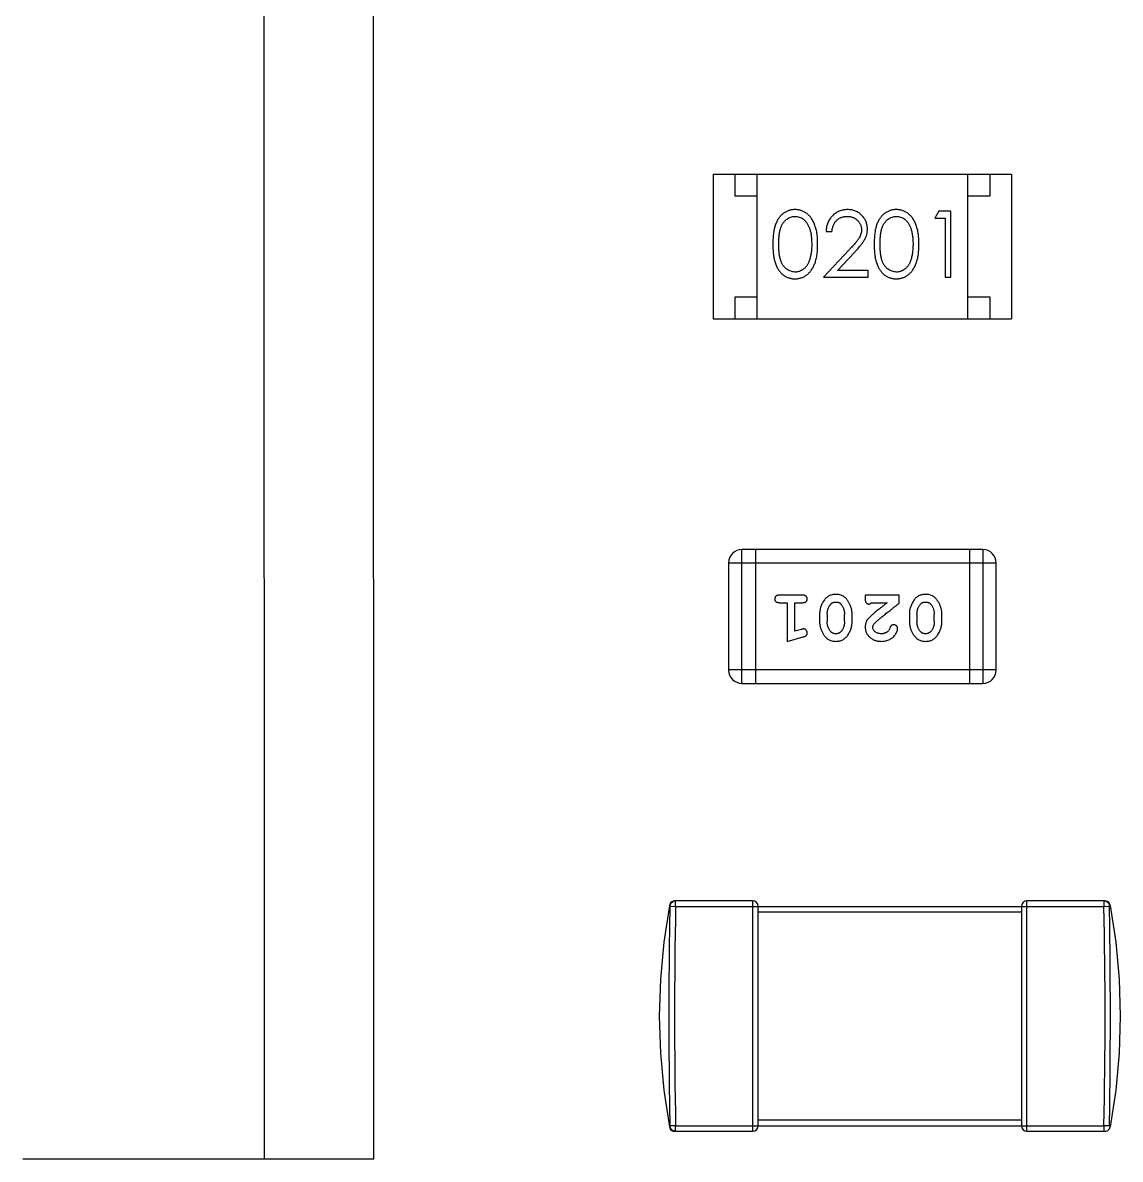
# Model space of a CAD drawing. Header units: millimetres. Extents: x 563 to 681, y 173 to 284.
# Drawn here: x 625.202 to 627.702, y 180.308 to 182.898 of the extents above; entities that cross this region are included whole.
import ezdxf

# ---------------------------------------------------------------- set-up
doc = ezdxf.new("R2010")
doc.units = ezdxf.units.MM
doc.header["$LTSCALE"] = 30.734
doc.layers.get('0').update_dxf_attribs({"linetype": 'CONTINUOUS'})

msp = doc.modelspace()

# ---------------------------------------------------------------- linework, layer by layer
at = {"linetype": 'Continuous'}
for p, q in [((625.7501, 187.508), (625.7522, 180.308)), ((626.0022, 180.3081), (626.0001, 187.5081)), ((626.7749, 182.5527), (626.7749, 182.2227)), ((626.7749, 182.5527), (627.4549, 182.5527)), ((626.8249, 182.5027), (626.8249, 182.5527)), ((626.8749, 182.2227), (626.8749, 182.5527)), ((627.3549, 182.2227), (627.3549, 182.5527)), ((627.4049, 182.5527), (627.4049, 182.5027)), ((627.4549, 182.5527), (627.4549, 182.2227)), ((626.8749, 182.5027), (626.8249, 182.5027)), ((627.4049, 182.5027), (627.3549, 182.5027)), ((627.289, 182.468), (627.2802, 182.4526)), ((627.3167, 182.468), (627.289, 182.468)), ((627.3167, 182.318), (627.3167, 182.468)), ((627.2802, 182.4526), (627.3033, 182.4526)), ((627.3033, 182.4526), (627.3033, 182.318)), ((627.0321, 182.4218), (627.0456, 182.4218)), ((627.0845, 182.3801), (627.0263, 182.318)), ((627.0585, 182.3334), (627.096, 182.3734)), ((627.0263, 182.318), (627.1283, 182.318)), ((627.1283, 182.3334), (627.0585, 182.3334)), ((627.1283, 182.318), (627.1283, 182.3334)), ((627.3033, 182.318), (627.3167, 182.318)), ((626.8249, 182.2227), (626.8249, 182.2727)), ((626.8249, 182.2727), (626.8749, 182.2727)), ((627.3549, 182.2727), (627.4049, 182.2727)), ((627.4049, 182.2727), (627.4049, 182.2227)), ((626.7749, 182.2227), (627.4549, 182.2227)), ((626.8406, 181.3923), (626.8406, 181.6971)), ((627.3893, 181.6971), (626.8406, 181.6971)), ((626.8711, 181.6971), (626.8711, 181.3923)), ((627.3588, 181.6971), (627.3588, 181.3923)), ((627.3893, 181.6971), (627.3893, 181.3923)), ((626.8101, 181.6666), (626.8101, 181.4228)), ((626.8101, 181.6666), (627.4197, 181.6666)), ((627.4197, 181.4228), (627.4197, 181.6666)), ((626.9781, 181.5935), (626.9262, 181.5935)), ((627.1212, 181.5935), (627.1212, 181.5856)), ((627.1983, 181.5935), (627.1212, 181.5935)), ((627.1983, 181.5746), (627.1983, 181.5935)), ((626.9262, 181.5762), (626.9435, 181.5762)), ((626.9435, 181.5762), (626.9435, 181.4881)), ((626.9608, 181.5112), (626.9608, 181.5762)), ((626.9608, 181.5762), (626.9781, 181.5762)), ((627.1354, 181.5762), (627.1716, 181.5762)), ((627.0174, 181.5504), (627.0174, 181.5327)), ((627.0347, 181.5502), (627.0347, 181.533)), ((627.074, 181.533), (627.074, 181.5502)), ((627.0913, 181.5327), (627.0913, 181.5504)), ((627.2219, 181.5504), (627.2219, 181.5327)), ((627.2392, 181.5502), (627.2392, 181.533)), ((627.2785, 181.533), (627.2785, 181.5502)), ((627.2959, 181.5327), (627.2959, 181.5504)), ((626.9758, 181.5154), (626.9608, 181.5112)), ((626.9435, 181.4881), (626.98, 181.498)), ((627.4197, 181.4228), (626.8101, 181.4228)), ((626.8406, 181.3923), (627.3893, 181.3923)), ((626.8648, 180.8967), (626.6875, 180.8967)), ((626.6895, 180.8842), (626.6895, 180.8967)), ((626.8648, 180.8967), (626.8648, 180.3717)), ((627.4898, 180.3717), (627.4898, 180.8967)), ((627.6671, 180.8967), (627.4898, 180.8967)), ((627.6651, 180.8967), (627.6651, 180.8842)), ((626.677, 180.8844), (626.6895, 180.8842)), ((626.6895, 180.8842), (627.6651, 180.8842)), ((626.8773, 180.3842), (626.8773, 180.8842)), ((626.8773, 180.8717), (627.4773, 180.8717)), ((627.4773, 180.8842), (627.4773, 180.3842)), ((627.6651, 180.8842), (627.6776, 180.8844)), ((627.6776, 180.8844), (627.6792, 180.8864)), ((627.4773, 180.3967), (626.8773, 180.3967)), ((626.6895, 180.3842), (626.677, 180.3839)), ((626.6875, 180.3717), (626.8648, 180.3717)), ((626.6895, 180.3717), (626.6895, 180.3842)), ((626.6895, 180.3842), (627.6651, 180.3842)), ((627.4898, 180.3717), (627.6671, 180.3717)), ((627.6651, 180.3842), (627.6651, 180.3717)), ((627.6776, 180.3839), (627.6651, 180.3842)), ((626.0022, 180.3081), (625.2022, 180.3079))]:
    msp.add_line(p, q, dxfattribs=at)
for points in [[(626.6875, 180.8967), (626.684, 180.8961), (626.6807, 180.8946), (626.6779, 180.8922), (626.6759, 180.8891), (626.6751, 180.8865)], [(627.6795, 180.8865), (627.6789, 180.8885), (627.6774, 180.8912), (627.6754, 180.8935), (627.6729, 180.8952), (627.67, 180.8963), (627.6671, 180.8967)], [(626.6754, 180.8864), (626.6626, 180.8028), (626.6549, 180.7184), (626.6523, 180.6341), (626.6549, 180.5499), (626.6626, 180.4655), (626.6754, 180.3819)], [(627.6792, 180.8864), (627.692, 180.8028), (627.6997, 180.7184), (627.7023, 180.6341), (627.6997, 180.5499), (627.692, 180.4655), (627.6792, 180.3819)], [(626.6751, 180.3818), (626.6759, 180.3792), (626.6779, 180.3761), (626.6807, 180.3737), (626.684, 180.3722), (626.6875, 180.3717)], [(627.6671, 180.3717), (627.67, 180.372), (627.6729, 180.3731), (627.6754, 180.3748), (627.6774, 180.3771), (627.6789, 180.3799), (627.6795, 180.3818)]]:
    msp.add_lwpolyline(points, dxfattribs=at)
for centre, radius, start, end in [((626.8406, 181.6666), 0.0305, 90, 180), ((627.3893, 181.6666), 0.0305, 0, 90), ((626.8406, 181.4228), 0.0305, 180, 270), ((627.3893, 181.4228), 0.0305, 270, 0), ((626.6895, 180.8841), 0.0125, 90.0421, 98.4329), ((626.8648, 180.8842), 0.0125, 0, 90), ((627.4898, 180.8842), 0.0125, 90, 180), ((627.6651, 180.8842), 0.0125, 81.5377, 89.9825), ((627.6651, 180.884), 0.0126, 80.9596, 81.5697), ((638.767, 180.6342), 12.0801, 178.81418, 181.18583), ((615.5878, 180.6342), 12.0799, 358.81415, 1.18586), ((626.6895, 180.3843), 0.0126, 260.9597, 261.5699), ((626.6895, 180.3841), 0.0125, 261.5379, 269.9825), ((626.8648, 180.3842), 0.0125, 270, 0), ((627.4898, 180.3842), 0.0125, 180, 270), ((627.6651, 180.3842), 0.0125, 270.0421, 278.4331)]:
    msp.add_arc(centre, radius, start, end, dxfattribs=at)
for points, knots in [([(626.9611, 182.4718), (626.9599, 182.4718), (626.9576, 182.4718), (626.9541, 182.4714), (626.9508, 182.4707), (626.9475, 182.4698), (626.9443, 182.4686), (626.9411, 182.4671), (626.9381, 182.4654), (626.9352, 182.4635), (626.9323, 182.4613), (626.9297, 182.4588), (626.9272, 182.4561), (626.9249, 182.4531), (626.9227, 182.4499), (626.9207, 182.4465), (626.9189, 182.4428), (626.9172, 182.4388), (626.9157, 182.4345), (626.9145, 182.4298), (626.9133, 182.4247), (626.9125, 182.4191), (626.9118, 182.4132), (626.9113, 182.4068), (626.911, 182.4), (626.911, 182.3953), (626.9109, 182.3929)], [0, 0, 0, 0, 0.033742, 0.066533, 0.099153, 0.13154, 0.164087, 0.196563, 0.229707, 0.263315, 0.297504, 0.331686, 0.366482, 0.4021, 0.438958, 0.476748, 0.515985, 0.556589, 0.599519, 0.645765, 0.695487, 0.748721, 0.805687, 0.866754, 0.931405, 1, 1, 1, 1]), ([(627.0129, 182.3929), (627.0128, 182.3952), (627.0128, 182.3997), (627.0125, 182.4063), (627.012, 182.4125), (627.0112, 182.4183), (627.0103, 182.4238), (627.0091, 182.4289), (627.0077, 182.4337), (627.0061, 182.4381), (627.0043, 182.4422), (627.0024, 182.446), (627.0002, 182.4496), (626.998, 182.4529), (626.9956, 182.4559), (626.993, 182.4587), (626.9903, 182.4612), (626.9874, 182.4634), (626.9845, 182.4654), (626.9814, 182.4671), (626.9782, 182.4686), (626.9749, 182.4698), (626.9716, 182.4707), (626.9682, 182.4714), (626.9647, 182.4718), (626.9623, 182.4718), (626.9611, 182.4718)], [0, 0, 0, 0, 0.065278, 0.127205, 0.186168, 0.241675, 0.294115, 0.343609, 0.390387, 0.434463, 0.476646, 0.517002, 0.555936, 0.593716, 0.630057, 0.665601, 0.700745, 0.734917, 0.768681, 0.802087, 0.834849, 0.867433, 0.900138, 0.932806, 0.966212, 1, 1, 1, 1]), ([(627.081, 182.4718), (627.0793, 182.4718), (627.0761, 182.4717), (627.0712, 182.471), (627.0666, 182.4699), (627.0622, 182.4684), (627.058, 182.4664), (627.0539, 182.464), (627.0501, 182.4611), (627.0466, 182.4578), (627.0433, 182.4542), (627.0404, 182.4503), (627.038, 182.4461), (627.036, 182.4417), (627.0343, 182.4371), (627.0332, 182.4322), (627.0324, 182.4271), (627.0322, 182.4236), (627.0321, 182.4218)], [0, 0, 0, 0, 0.06445, 0.126725, 0.187421, 0.247417, 0.306749, 0.366595, 0.427749, 0.490235, 0.553031, 0.614805, 0.676505, 0.738096, 0.801021, 0.864897, 0.931209, 1, 1, 1, 1]), ([(627.1263, 182.4272), (627.1263, 182.4287), (627.1262, 182.4316), (627.1256, 182.4359), (627.1246, 182.4401), (627.1233, 182.4441), (627.1215, 182.448), (627.1193, 182.4517), (627.1168, 182.4552), (627.1138, 182.4586), (627.1106, 182.4617), (627.1071, 182.4644), (627.1033, 182.4667), (627.0994, 182.4686), (627.0951, 182.47), (627.0906, 182.4711), (627.0859, 182.4717), (627.0827, 182.4718), (627.081, 182.4718)], [0, 0, 0, 0, 0.06271, 0.123347, 0.183401, 0.242828, 0.302097, 0.36242, 0.423725, 0.487032, 0.550491, 0.612709, 0.674265, 0.73617, 0.799211, 0.863483, 0.930525, 1, 1, 1, 1]), ([(627.1919, 182.4718), (627.1907, 182.4718), (627.1884, 182.4718), (627.1849, 182.4714), (627.1815, 182.4707), (627.1782, 182.4698), (627.175, 182.4686), (627.1719, 182.4671), (627.1689, 182.4654), (627.1659, 182.4635), (627.1631, 182.4613), (627.1604, 182.4588), (627.158, 182.4561), (627.1557, 182.4531), (627.1535, 182.4499), (627.1515, 182.4465), (627.1497, 182.4428), (627.148, 182.4388), (627.1465, 182.4345), (627.1452, 182.4298), (627.1441, 182.4247), (627.1433, 182.4191), (627.1426, 182.4132), (627.1421, 182.4068), (627.1418, 182.4), (627.1417, 182.3953), (627.1417, 182.3929)], [0, 0, 0, 0, 0.033742, 0.066533, 0.099153, 0.13154, 0.164087, 0.196563, 0.229707, 0.263315, 0.297504, 0.331686, 0.366482, 0.4021, 0.438958, 0.476748, 0.515985, 0.556589, 0.599519, 0.645765, 0.695487, 0.748721, 0.805687, 0.866754, 0.931405, 1, 1, 1, 1]), ([(627.2436, 182.3929), (627.2436, 182.3952), (627.2436, 182.3997), (627.2433, 182.4063), (627.2427, 182.4125), (627.242, 182.4183), (627.241, 182.4238), (627.2399, 182.4289), (627.2385, 182.4337), (627.2369, 182.4381), (627.235, 182.4422), (627.2331, 182.446), (627.231, 182.4496), (627.2288, 182.4529), (627.2264, 182.4559), (627.2238, 182.4587), (627.2211, 182.4612), (627.2182, 182.4634), (627.2152, 182.4654), (627.2121, 182.4671), (627.209, 182.4686), (627.2057, 182.4698), (627.2024, 182.4707), (627.1989, 182.4714), (627.1954, 182.4718), (627.1931, 182.4718), (627.1919, 182.4718)], [0, 0, 0, 0, 0.065278, 0.127205, 0.186168, 0.241675, 0.294115, 0.343609, 0.390387, 0.434463, 0.476646, 0.517002, 0.555936, 0.593716, 0.630057, 0.665601, 0.700745, 0.734917, 0.768681, 0.802087, 0.834849, 0.867433, 0.900138, 0.932806, 0.966212, 1, 1, 1, 1]), ([(626.9244, 182.393), (626.9244, 182.395), (626.9244, 182.3989), (626.9247, 182.4046), (626.925, 182.4098), (626.9256, 182.4147), (626.9261, 182.4193), (626.927, 182.4234), (626.9279, 182.4272), (626.929, 182.4306), (626.9302, 182.4337), (626.9316, 182.4366), (626.9331, 182.4393), (626.9347, 182.4418), (626.9364, 182.4441), (626.9383, 182.4463), (626.9404, 182.4482), (626.9432, 182.4505), (626.947, 182.4528), (626.9517, 182.4549), (626.9566, 182.4562), (626.9599, 182.4564), (626.9615, 182.4564)], [0, 0, 0, 0, 0.073302, 0.142286, 0.206253, 0.266017, 0.321612, 0.372532, 0.419497, 0.462398, 0.502825, 0.541489, 0.579034, 0.615143, 0.650298, 0.684912, 0.718701, 0.752189, 0.817245, 0.879117, 0.939613, 1, 1, 1, 1]), ([(626.9615, 182.4564), (626.9632, 182.4564), (626.9665, 182.4562), (626.9713, 182.4549), (626.976, 182.4528), (626.9797, 182.4505), (626.9826, 182.4482), (626.9846, 182.4462), (626.9866, 182.4439), (626.9884, 182.4415), (626.9901, 182.4387), (626.9916, 182.4358), (626.9931, 182.4326), (626.9944, 182.4292), (626.9956, 182.4255), (626.9967, 182.4216), (626.9975, 182.4175), (626.9982, 182.413), (626.9987, 182.4084), (626.9992, 182.4035), (626.9993, 182.3983), (626.9994, 182.3948), (626.9994, 182.393)], [0, 0, 0, 0, 0.059689, 0.119507, 0.181075, 0.246162, 0.279894, 0.314468, 0.350403, 0.387474, 0.426147, 0.466624, 0.508745, 0.553328, 0.600058, 0.649177, 0.700552, 0.754894, 0.811825, 0.871514, 0.934319, 1, 1, 1, 1]), ([(627.0456, 182.4218), (627.0457, 182.4232), (627.0459, 182.4258), (627.0467, 182.4295), (627.0476, 182.4331), (627.0489, 182.4364), (627.0504, 182.4395), (627.0521, 182.4424), (627.0541, 182.445), (627.0564, 182.4474), (627.0588, 182.4495), (627.0614, 182.4514), (627.0642, 182.4529), (627.0672, 182.4542), (627.0702, 182.4552), (627.0735, 182.4559), (627.0769, 182.4564), (627.0792, 182.4564), (627.0803, 182.4564)], [0, 0, 0, 0, 0.073648, 0.143686, 0.210962, 0.275557, 0.338064, 0.399311, 0.4594, 0.51934, 0.579024, 0.637809, 0.695959, 0.754122, 0.813113, 0.873453, 0.935561, 1, 1, 1, 1]), ([(627.0803, 182.4564), (627.0815, 182.4564), (627.0837, 182.4564), (627.0869, 182.4559), (627.09, 182.4552), (627.093, 182.4542), (627.0958, 182.453), (627.0985, 182.4514), (627.1011, 182.4496), (627.1035, 182.4475), (627.1057, 182.4452), (627.1076, 182.4428), (627.1092, 182.4403), (627.1106, 182.4376), (627.1116, 182.4349), (627.1123, 182.432), (627.1128, 182.4291), (627.1128, 182.4271), (627.1129, 182.426)], [0, 0, 0, 0, 0.068027, 0.133505, 0.19695, 0.26027, 0.322741, 0.384982, 0.448465, 0.513424, 0.578224, 0.640011, 0.700094, 0.760067, 0.819012, 0.877878, 0.938035, 1, 1, 1, 1]), ([(627.1552, 182.393), (627.1552, 182.395), (627.1552, 182.3989), (627.1555, 182.4046), (627.1558, 182.4098), (627.1563, 182.4147), (627.1569, 182.4193), (627.1577, 182.4234), (627.1587, 182.4272), (627.1597, 182.4306), (627.161, 182.4337), (627.1623, 182.4366), (627.1638, 182.4393), (627.1655, 182.4418), (627.1672, 182.4441), (627.1691, 182.4463), (627.1711, 182.4482), (627.174, 182.4505), (627.1777, 182.4528), (627.1824, 182.4549), (627.1873, 182.4562), (627.1907, 182.4564), (627.1923, 182.4564)], [0, 0, 0, 0, 0.073302, 0.142286, 0.206253, 0.266017, 0.321612, 0.372532, 0.419497, 0.462398, 0.502825, 0.541489, 0.579034, 0.615143, 0.650298, 0.684912, 0.718701, 0.752189, 0.817245, 0.879117, 0.939613, 1, 1, 1, 1]), ([(627.1923, 182.4564), (627.194, 182.4564), (627.1972, 182.4562), (627.2021, 182.4549), (627.2068, 182.4528), (627.2105, 182.4505), (627.2134, 182.4482), (627.2154, 182.4462), (627.2174, 182.4439), (627.2192, 182.4415), (627.2209, 182.4387), (627.2224, 182.4358), (627.2239, 182.4326), (627.2252, 182.4292), (627.2263, 182.4255), (627.2274, 182.4216), (627.2282, 182.4175), (627.229, 182.413), (627.2295, 182.4084), (627.2299, 182.4035), (627.2301, 182.3983), (627.2302, 182.3948), (627.2302, 182.393)], [0, 0, 0, 0, 0.059689, 0.119507, 0.181075, 0.246162, 0.279894, 0.314468, 0.350403, 0.387474, 0.426147, 0.466624, 0.508745, 0.553328, 0.600058, 0.649177, 0.700552, 0.754894, 0.811825, 0.871514, 0.934319, 1, 1, 1, 1]), ([(627.1129, 182.426), (627.1128, 182.4244), (627.1127, 182.4212), (627.1116, 182.4164), (627.1099, 182.4117), (627.108, 182.4079), (627.1059, 182.4048), (627.104, 182.4021), (627.1017, 182.3992), (627.099, 182.3959), (627.0959, 182.3924), (627.0925, 182.3885), (627.0886, 182.3844), (627.0859, 182.3815), (627.0845, 182.3801)], [0, 0, 0, 0, 0.088014, 0.174976, 0.2638, 0.355443, 0.406413, 0.465519, 0.533076, 0.609353, 0.693899, 0.787171, 0.889197, 1, 1, 1, 1]), ([(627.096, 182.3734), (627.0974, 182.375), (627.1002, 182.3779), (627.1041, 182.3823), (627.1077, 182.3864), (627.1109, 182.3903), (627.1137, 182.3939), (627.1162, 182.3973), (627.1183, 182.4004), (627.1206, 182.4043), (627.123, 182.409), (627.1249, 182.4149), (627.1261, 182.421), (627.1263, 182.4251), (627.1263, 182.4272)], [0, 0, 0, 0, 0.09953, 0.192079, 0.277712, 0.357454, 0.429648, 0.495771, 0.555538, 0.608657, 0.707578, 0.804328, 0.901298, 1, 1, 1, 1]), ([(626.9109, 182.3929), (626.911, 182.3905), (626.911, 182.3859), (626.9113, 182.3791), (626.9118, 182.3728), (626.9125, 182.3668), (626.9134, 182.3613), (626.9145, 182.3561), (626.9158, 182.3514), (626.9173, 182.3471), (626.919, 182.3431), (626.9209, 182.3394), (626.9229, 182.3359), (626.9251, 182.3327), (626.9274, 182.3297), (626.9298, 182.327), (626.9325, 182.3246), (626.9353, 182.3224), (626.9382, 182.3204), (626.9412, 182.3188), (626.9443, 182.3173), (626.9475, 182.3162), (626.9508, 182.3153), (626.9541, 182.3146), (626.9576, 182.3142), (626.9599, 182.3142), (626.9611, 182.3141)], [0, 0, 0, 0, 0.068113, 0.132564, 0.193427, 0.250218, 0.303569, 0.353576, 0.400235, 0.443586, 0.484619, 0.524292, 0.56238, 0.599049, 0.63494, 0.669782, 0.704009, 0.737842, 0.771098, 0.803896, 0.836415, 0.868639, 0.900715, 0.933378, 0.966213, 1, 1, 1, 1]), ([(626.9615, 182.3295), (626.9599, 182.3296), (626.9566, 182.3298), (626.9517, 182.3311), (626.947, 182.3331), (626.9432, 182.3355), (626.9404, 182.3378), (626.9383, 182.3397), (626.9364, 182.3419), (626.9346, 182.3442), (626.933, 182.3467), (626.9315, 182.3494), (626.9302, 182.3523), (626.9289, 182.3554), (626.9279, 182.3589), (626.9269, 182.3626), (626.9262, 182.3668), (626.9255, 182.3713), (626.925, 182.3762), (626.9247, 182.3814), (626.9244, 182.3871), (626.9244, 182.391), (626.9244, 182.393)], [0, 0, 0, 0, 0.060034, 0.120278, 0.182348, 0.247919, 0.281641, 0.315701, 0.350322, 0.385703, 0.421819, 0.459196, 0.497866, 0.538301, 0.58121, 0.628183, 0.679403, 0.734699, 0.794074, 0.858416, 0.927049, 1, 1, 1, 1]), ([(626.9611, 182.3141), (626.9623, 182.3142), (626.9647, 182.3142), (626.9682, 182.3146), (626.9716, 182.3153), (626.975, 182.3162), (626.9782, 182.3174), (626.9814, 182.3189), (626.9845, 182.3206), (626.9875, 182.3226), (626.9904, 182.3249), (626.9931, 182.3274), (626.9957, 182.3302), (626.9981, 182.3332), (627.0004, 182.3365), (627.0025, 182.3401), (627.0044, 182.3439), (627.0062, 182.348), (627.0078, 182.3523), (627.0091, 182.3571), (627.0103, 182.3622), (627.0113, 182.3676), (627.012, 182.3734), (627.0125, 182.3796), (627.0128, 182.3862), (627.0128, 182.3906), (627.0129, 182.3929)], [0, 0, 0, 0, 0.033824, 0.067298, 0.10028, 0.133019, 0.165736, 0.198792, 0.232372, 0.266409, 0.301016, 0.336196, 0.371972, 0.408574, 0.446394, 0.485225, 0.525372, 0.567224, 0.611081, 0.65775, 0.70702, 0.759235, 0.814484, 0.873227, 0.934937, 1, 1, 1, 1]), ([(626.9994, 182.393), (626.9994, 182.3912), (626.9994, 182.3876), (626.9991, 182.3824), (626.9986, 182.3774), (626.9981, 182.3726), (626.9972, 182.368), (626.9963, 182.3635), (626.9951, 182.3593), (626.9942, 182.3566), (626.9937, 182.3553)], [0, 0, 0, 0, 0.141157, 0.277773, 0.409244, 0.535676, 0.657497, 0.775458, 0.889412, 1, 1, 1, 1]), ([(627.1417, 182.3929), (627.1417, 182.3905), (627.1418, 182.3859), (627.1421, 182.3791), (627.1426, 182.3728), (627.1433, 182.3668), (627.1442, 182.3613), (627.1452, 182.3561), (627.1466, 182.3514), (627.1481, 182.3471), (627.1498, 182.3431), (627.1516, 182.3394), (627.1536, 182.3359), (627.1558, 182.3327), (627.1581, 182.3297), (627.1606, 182.327), (627.1633, 182.3246), (627.166, 182.3224), (627.169, 182.3204), (627.172, 182.3188), (627.1751, 182.3173), (627.1783, 182.3162), (627.1815, 182.3153), (627.1849, 182.3146), (627.1884, 182.3142), (627.1907, 182.3142), (627.1919, 182.3141)], [0, 0, 0, 0, 0.068113, 0.132564, 0.193427, 0.250218, 0.303569, 0.353576, 0.400235, 0.443586, 0.484619, 0.524292, 0.56238, 0.599049, 0.63494, 0.669782, 0.704009, 0.737842, 0.771098, 0.803896, 0.836415, 0.868639, 0.900715, 0.933378, 0.966213, 1, 1, 1, 1]), ([(627.1923, 182.3295), (627.1907, 182.3296), (627.1874, 182.3298), (627.1825, 182.3311), (627.1777, 182.3331), (627.174, 182.3355), (627.1711, 182.3378), (627.1691, 182.3397), (627.1672, 182.3419), (627.1654, 182.3442), (627.1638, 182.3467), (627.1623, 182.3494), (627.161, 182.3523), (627.1597, 182.3554), (627.1586, 182.3589), (627.1577, 182.3626), (627.1569, 182.3668), (627.1563, 182.3713), (627.1558, 182.3762), (627.1555, 182.3814), (627.1552, 182.3871), (627.1552, 182.391), (627.1552, 182.393)], [0, 0, 0, 0, 0.060034, 0.120278, 0.182348, 0.247919, 0.281641, 0.315701, 0.350322, 0.385703, 0.421819, 0.459196, 0.497866, 0.538301, 0.58121, 0.628183, 0.679403, 0.734699, 0.794074, 0.858416, 0.927049, 1, 1, 1, 1]), ([(627.1919, 182.3141), (627.1931, 182.3142), (627.1954, 182.3142), (627.1989, 182.3146), (627.2024, 182.3153), (627.2057, 182.3162), (627.209, 182.3174), (627.2122, 182.3189), (627.2153, 182.3206), (627.2183, 182.3226), (627.2212, 182.3249), (627.2239, 182.3274), (627.2265, 182.3302), (627.2289, 182.3332), (627.2312, 182.3365), (627.2332, 182.3401), (627.2352, 182.3439), (627.2369, 182.348), (627.2386, 182.3523), (627.2399, 182.3571), (627.2411, 182.3622), (627.242, 182.3676), (627.2427, 182.3734), (627.2433, 182.3796), (627.2436, 182.3862), (627.2436, 182.3906), (627.2436, 182.3929)], [0, 0, 0, 0, 0.033824, 0.067298, 0.10028, 0.133019, 0.165736, 0.198792, 0.232372, 0.266409, 0.301016, 0.336196, 0.371972, 0.408574, 0.446394, 0.485225, 0.525372, 0.567224, 0.611081, 0.65775, 0.70702, 0.759235, 0.814484, 0.873227, 0.934937, 1, 1, 1, 1]), ([(627.2302, 182.393), (627.2302, 182.3912), (627.2301, 182.3876), (627.2299, 182.3824), (627.2294, 182.3774), (627.2288, 182.3726), (627.228, 182.368), (627.2271, 182.3635), (627.2259, 182.3593), (627.225, 182.3566), (627.2245, 182.3553)], [0, 0, 0, 0, 0.141157, 0.277773, 0.409244, 0.535676, 0.657497, 0.775458, 0.889412, 1, 1, 1, 1]), ([(626.9937, 182.3553), (626.9933, 182.3542), (626.9926, 182.3522), (626.9913, 182.3492), (626.9898, 182.3465), (626.9882, 182.344), (626.9864, 182.3417), (626.9846, 182.3395), (626.9826, 182.3376), (626.9798, 182.3354), (626.9761, 182.333), (626.9714, 182.331), (626.9665, 182.3297), (626.9632, 182.3296), (626.9615, 182.3295)], [0, 0, 0, 0, 0.075949, 0.148549, 0.218996, 0.286119, 0.351826, 0.416074, 0.478265, 0.540325, 0.660405, 0.774606, 0.887187, 1, 1, 1, 1]), ([(627.2245, 182.3553), (627.2241, 182.3542), (627.2234, 182.3522), (627.222, 182.3492), (627.2206, 182.3465), (627.219, 182.344), (627.2172, 182.3417), (627.2154, 182.3395), (627.2133, 182.3376), (627.2105, 182.3354), (627.2069, 182.333), (627.2021, 182.331), (627.1973, 182.3297), (627.194, 182.3296), (627.1923, 182.3295)], [0, 0, 0, 0, 0.075949, 0.148549, 0.218996, 0.286119, 0.351826, 0.416074, 0.478265, 0.540325, 0.660405, 0.774606, 0.887187, 1, 1, 1, 1]), ([(626.9262, 181.5935), (626.9253, 181.5935), (626.9236, 181.5934), (626.9213, 181.5929), (626.9193, 181.5922), (626.9178, 181.5911), (626.9166, 181.5898), (626.9158, 181.5883), (626.9152, 181.5866), (626.9152, 181.5854), (626.9151, 181.5848)], [0, 0, 0, 0, 0.169012, 0.317488, 0.445429, 0.560977, 0.67065, 0.776666, 0.88492, 1, 1, 1, 1]), ([(626.9891, 181.5848), (626.9891, 181.5854), (626.989, 181.5866), (626.9885, 181.5883), (626.9877, 181.5898), (626.9865, 181.5912), (626.9849, 181.5922), (626.983, 181.5929), (626.9807, 181.5934), (626.979, 181.5935), (626.9781, 181.5935)], [0, 0, 0, 0, 0.115051, 0.223278, 0.329269, 0.437893, 0.554681, 0.682591, 0.83103, 1, 1, 1, 1]), ([(627.0543, 181.5951), (627.0529, 181.595), (627.05, 181.5949), (627.0459, 181.5942), (627.0421, 181.5931), (627.0385, 181.5915), (627.0352, 181.5895), (627.0322, 181.587), (627.0294, 181.584), (627.0269, 181.5806), (627.0247, 181.577), (627.0228, 181.5734), (627.0211, 181.5696), (627.0197, 181.5659), (627.0187, 181.5621), (627.0179, 181.5582), (627.0175, 181.5543), (627.0174, 181.5517), (627.0174, 181.5504)], [0, 0, 0, 0, 0.067217, 0.131051, 0.19272, 0.252824, 0.312745, 0.373449, 0.436041, 0.501494, 0.567761, 0.632087, 0.695096, 0.757109, 0.817993, 0.878657, 0.939311, 1, 1, 1, 1]), ([(627.0913, 181.5504), (627.0913, 181.5515), (627.0913, 181.5536), (627.091, 181.5568), (627.0905, 181.5599), (627.0898, 181.563), (627.0889, 181.5661), (627.0878, 181.5691), (627.0865, 181.572), (627.0851, 181.5749), (627.0835, 181.5777), (627.0819, 181.5802), (627.0802, 181.5825), (627.0786, 181.5846), (627.0769, 181.5865), (627.0752, 181.5881), (627.0734, 181.5896), (627.0711, 181.5912), (627.0679, 181.5928), (627.0637, 181.5941), (627.0591, 181.5949), (627.0559, 181.595), (627.0543, 181.5951)], [0, 0, 0, 0, 0.049886, 0.09882, 0.148132, 0.19689, 0.246038, 0.295176, 0.345305, 0.395692, 0.445312, 0.491875, 0.535813, 0.577009, 0.616081, 0.652689, 0.687585, 0.720206, 0.785062, 0.85223, 0.923759, 1, 1, 1, 1]), ([(627.2588, 181.5951), (627.2574, 181.595), (627.2545, 181.5949), (627.2505, 181.5942), (627.2466, 181.5931), (627.243, 181.5915), (627.2397, 181.5895), (627.2367, 181.587), (627.2339, 181.584), (627.2314, 181.5806), (627.2292, 181.577), (627.2273, 181.5734), (627.2256, 181.5696), (627.2243, 181.5659), (627.2232, 181.5621), (627.2225, 181.5582), (627.222, 181.5543), (627.2219, 181.5517), (627.2219, 181.5504)], [0, 0, 0, 0, 0.067217, 0.131051, 0.19272, 0.252824, 0.312745, 0.373449, 0.436041, 0.501494, 0.567761, 0.632087, 0.695096, 0.757109, 0.817993, 0.878657, 0.939311, 1, 1, 1, 1]), ([(627.2959, 181.5504), (627.2958, 181.5515), (627.2958, 181.5536), (627.2955, 181.5568), (627.295, 181.5599), (627.2943, 181.563), (627.2934, 181.5661), (627.2923, 181.5691), (627.291, 181.572), (627.2896, 181.5749), (627.288, 181.5777), (627.2864, 181.5802), (627.2847, 181.5825), (627.2831, 181.5846), (627.2814, 181.5865), (627.2797, 181.5881), (627.2779, 181.5896), (627.2756, 181.5912), (627.2724, 181.5928), (627.2682, 181.5941), (627.2636, 181.5949), (627.2605, 181.595), (627.2588, 181.5951)], [0, 0, 0, 0, 0.049886, 0.09882, 0.148132, 0.19689, 0.246038, 0.295176, 0.345305, 0.395692, 0.445312, 0.491875, 0.535813, 0.577009, 0.616081, 0.652689, 0.687585, 0.720206, 0.785062, 0.85223, 0.923759, 1, 1, 1, 1]), ([(626.9151, 181.5848), (626.9152, 181.5842), (626.9152, 181.583), (626.9157, 181.5814), (626.9166, 181.5799), (626.9178, 181.5785), (626.9193, 181.5774), (626.9213, 181.5767), (626.9236, 181.5762), (626.9253, 181.5762), (626.9262, 181.5762)], [0, 0, 0, 0, 0.11517, 0.223509, 0.328254, 0.438012, 0.553651, 0.682263, 0.830856, 1, 1, 1, 1]), ([(626.9781, 181.5762), (626.979, 181.5762), (626.9807, 181.5762), (626.983, 181.5767), (626.9849, 181.5775), (626.9865, 181.5785), (626.9876, 181.5799), (626.9885, 181.5814), (626.989, 181.583), (626.9891, 181.5842), (626.9891, 181.5848)], [0, 0, 0, 0, 0.169102, 0.317658, 0.446239, 0.563118, 0.671828, 0.776546, 0.884858, 1, 1, 1, 1]), ([(627.0347, 181.5502), (627.0347, 181.5512), (627.0348, 181.5533), (627.0351, 181.5564), (627.0357, 181.5593), (627.0365, 181.5621), (627.0375, 181.5648), (627.0388, 181.5673), (627.0402, 181.5697), (627.0414, 181.5712), (627.042, 181.5719)], [0, 0, 0, 0, 0.135449, 0.266263, 0.393429, 0.516942, 0.639128, 0.758779, 0.879341, 1, 1, 1, 1]), ([(627.042, 181.5719), (627.0424, 181.5724), (627.0431, 181.5733), (627.0445, 181.5745), (627.0459, 181.5755), (627.0474, 181.5763), (627.049, 181.577), (627.0507, 181.5774), (627.0524, 181.5777), (627.0536, 181.5777), (627.0543, 181.5777)], [0, 0, 0, 0, 0.129853, 0.25607, 0.380154, 0.49978, 0.62208, 0.743277, 0.868791, 1, 1, 1, 1]), ([(627.0543, 181.5777), (627.0549, 181.5777), (627.0561, 181.5777), (627.0579, 181.5775), (627.0596, 181.5771), (627.0612, 181.5765), (627.0627, 181.5757), (627.0641, 181.5748), (627.0653, 181.5737), (627.066, 181.5729), (627.0664, 181.5725)], [0, 0, 0, 0, 0.139844, 0.271849, 0.399162, 0.521619, 0.6402, 0.758957, 0.87828, 1, 1, 1, 1]), ([(627.0664, 181.5725), (627.067, 181.5717), (627.0682, 181.5701), (627.0698, 181.5675), (627.0711, 181.5649), (627.0722, 181.5622), (627.073, 181.5593), (627.0736, 181.5564), (627.074, 181.5533), (627.074, 181.5512), (627.074, 181.5502)], [0, 0, 0, 0, 0.124927, 0.248361, 0.370889, 0.492583, 0.61616, 0.741472, 0.869044, 1, 1, 1, 1]), ([(627.1212, 181.5856), (627.1213, 181.5845), (627.1213, 181.5826), (627.1217, 181.5799), (627.1224, 181.5776), (627.1235, 181.5759), (627.1248, 181.5746), (627.1263, 181.5737), (627.128, 181.5731), (627.1293, 181.5731), (627.1299, 181.573)], [0, 0, 0, 0, 0.1844, 0.34094, 0.473574, 0.586824, 0.690029, 0.789175, 0.890445, 1, 1, 1, 1]), ([(627.1299, 181.573), (627.1303, 181.5731), (627.1313, 181.5732), (627.1327, 181.5738), (627.1341, 181.5748), (627.1349, 181.5757), (627.1354, 181.5762)], [0, 0, 0, 0, 0.20611, 0.432681, 0.695597, 1, 1, 1, 1]), ([(627.1716, 181.5762), (627.1696, 181.5746), (627.1657, 181.5716), (627.1603, 181.5673), (627.1553, 181.5634), (627.1509, 181.5598), (627.1469, 181.5566), (627.1435, 181.5538), (627.1406, 181.5513), (627.1388, 181.5498), (627.138, 181.5491)], [0, 0, 0, 0, 0.176662, 0.337826, 0.484741, 0.617764, 0.73494, 0.837793, 0.926412, 1, 1, 1, 1]), ([(627.1433, 181.5296), (627.1437, 181.5301), (627.1447, 181.5311), (627.1463, 181.5326), (627.1482, 181.5343), (627.1504, 181.5363), (627.1528, 181.5384), (627.1556, 181.5407), (627.1586, 181.5432), (627.1619, 181.5459), (627.1655, 181.5489), (627.1693, 181.552), (627.1735, 181.5553), (627.1779, 181.5587), (627.1826, 181.5624), (627.1876, 181.5663), (627.1929, 181.5704), (627.1965, 181.5732), (627.1983, 181.5746)], [0, 0, 0, 0, 0.026647, 0.057942, 0.094152, 0.134806, 0.180631, 0.231142, 0.286385, 0.346321, 0.411439, 0.481035, 0.555329, 0.634592, 0.718826, 0.807759, 0.901393, 1, 1, 1, 1]), ([(627.2392, 181.5502), (627.2392, 181.5512), (627.2393, 181.5533), (627.2396, 181.5564), (627.2402, 181.5593), (627.241, 181.5621), (627.242, 181.5648), (627.2433, 181.5673), (627.2447, 181.5697), (627.2459, 181.5712), (627.2465, 181.5719)], [0, 0, 0, 0, 0.135449, 0.266263, 0.393429, 0.516942, 0.639128, 0.758779, 0.879341, 1, 1, 1, 1]), ([(627.2465, 181.5719), (627.2469, 181.5724), (627.2477, 181.5733), (627.249, 181.5745), (627.2504, 181.5755), (627.2519, 181.5763), (627.2535, 181.577), (627.2552, 181.5774), (627.2569, 181.5777), (627.2581, 181.5777), (627.2588, 181.5777)], [0, 0, 0, 0, 0.129853, 0.25607, 0.380154, 0.49978, 0.62208, 0.743277, 0.868791, 1, 1, 1, 1]), ([(627.2588, 181.5777), (627.2594, 181.5777), (627.2606, 181.5777), (627.2625, 181.5775), (627.2642, 181.5771), (627.2657, 181.5765), (627.2672, 181.5757), (627.2686, 181.5748), (627.2698, 181.5737), (627.2705, 181.5729), (627.2709, 181.5725)], [0, 0, 0, 0, 0.139844, 0.271849, 0.399162, 0.521619, 0.6402, 0.758957, 0.87828, 1, 1, 1, 1]), ([(627.2709, 181.5725), (627.2715, 181.5717), (627.2727, 181.5701), (627.2743, 181.5675), (627.2756, 181.5649), (627.2767, 181.5622), (627.2775, 181.5593), (627.2781, 181.5564), (627.2785, 181.5533), (627.2785, 181.5512), (627.2785, 181.5502)], [0, 0, 0, 0, 0.124927, 0.248361, 0.370889, 0.492583, 0.61616, 0.741472, 0.869044, 1, 1, 1, 1]), ([(627.138, 181.5491), (627.1371, 181.5484), (627.1354, 181.5469), (627.1331, 181.5447), (627.1309, 181.5425), (627.1291, 181.5406), (627.1275, 181.5387), (627.1261, 181.5369), (627.125, 181.5353), (627.1239, 181.5332), (627.1228, 181.5307), (627.1219, 181.5275), (627.1213, 181.5242), (627.1213, 181.522), (627.1212, 181.5208)], [0, 0, 0, 0, 0.103002, 0.197728, 0.285279, 0.365235, 0.437224, 0.502446, 0.560545, 0.611446, 0.707576, 0.80349, 0.900532, 1, 1, 1, 1]), ([(626.9812, 181.5164), (626.9809, 181.5164), (626.9801, 181.5163), (626.9789, 181.5161), (626.9774, 181.5158), (626.9764, 181.5155), (626.9758, 181.5154)], [0, 0, 0, 0, 0.183151, 0.413144, 0.682305, 1, 1, 1, 1]), ([(626.9891, 181.5071), (626.9891, 181.5078), (626.989, 181.509), (626.9885, 181.5107), (626.9878, 181.5123), (626.9868, 181.5137), (626.9856, 181.5149), (626.9842, 181.5158), (626.9827, 181.5163), (626.9817, 181.5164), (626.9812, 181.5164)], [0, 0, 0, 0, 0.138815, 0.27042, 0.39836, 0.52875, 0.654955, 0.771147, 0.884581, 1, 1, 1, 1]), ([(627.0174, 181.5327), (627.0174, 181.5316), (627.0175, 181.5295), (627.0178, 181.5263), (627.0183, 181.5231), (627.019, 181.52), (627.0199, 181.517), (627.021, 181.514), (627.0223, 181.511), (627.0238, 181.5081), (627.0254, 181.5054), (627.027, 181.5028), (627.0287, 181.5005), (627.0303, 181.4984), (627.0321, 181.4966), (627.0338, 181.4949), (627.0355, 181.4935), (627.0379, 181.4919), (627.041, 181.4903), (627.0452, 181.489), (627.0498, 181.4882), (627.0529, 181.4881), (627.0545, 181.4881)], [0, 0, 0, 0, 0.049855, 0.099516, 0.148482, 0.19758, 0.246804, 0.296268, 0.346517, 0.397047, 0.446826, 0.49336, 0.537801, 0.579207, 0.617974, 0.654833, 0.689171, 0.722088, 0.786392, 0.853518, 0.924186, 1, 1, 1, 1]), ([(627.0423, 181.5107), (627.0417, 181.5115), (627.0405, 181.5131), (627.0389, 181.5156), (627.0376, 181.5182), (627.0366, 181.521), (627.0357, 181.5238), (627.0351, 181.5268), (627.0348, 181.5298), (627.0347, 181.5319), (627.0347, 181.533)], [0, 0, 0, 0, 0.125331, 0.248948, 0.371201, 0.494032, 0.616811, 0.742104, 0.868849, 1, 1, 1, 1]), ([(627.0544, 181.5054), (627.0538, 181.5054), (627.0526, 181.5054), (627.0508, 181.5057), (627.0491, 181.5061), (627.0475, 181.5067), (627.046, 181.5074), (627.0446, 181.5083), (627.0434, 181.5094), (627.0426, 181.5102), (627.0423, 181.5107)], [0, 0, 0, 0, 0.138115, 0.270177, 0.397547, 0.520057, 0.63869, 0.757499, 0.878226, 1, 1, 1, 1]), ([(627.0668, 181.5112), (627.0664, 181.5107), (627.0656, 181.5098), (627.0642, 181.5086), (627.0628, 181.5076), (627.0613, 181.5068), (627.0597, 181.5062), (627.058, 181.5057), (627.0563, 181.5054), (627.055, 181.5054), (627.0544, 181.5054)], [0, 0, 0, 0, 0.13042, 0.256046, 0.378133, 0.498725, 0.620452, 0.742761, 0.869406, 1, 1, 1, 1]), ([(627.0545, 181.4881), (627.056, 181.4881), (627.0588, 181.4882), (627.0629, 181.4889), (627.0667, 181.49), (627.0703, 181.4916), (627.0736, 181.4937), (627.0766, 181.4962), (627.0794, 181.4992), (627.0819, 181.5025), (627.0841, 181.5061), (627.086, 181.5098), (627.0877, 181.5135), (627.089, 181.5173), (627.0901, 181.5211), (627.0908, 181.5249), (627.0913, 181.5288), (627.0913, 181.5314), (627.0913, 181.5327)], [0, 0, 0, 0, 0.06692, 0.130834, 0.19258, 0.252759, 0.312631, 0.373411, 0.436359, 0.501894, 0.568244, 0.632472, 0.69556, 0.757163, 0.818592, 0.878885, 0.939235, 1, 1, 1, 1]), ([(627.074, 181.533), (627.074, 181.5319), (627.074, 181.5298), (627.0736, 181.5268), (627.0731, 181.5238), (627.0723, 181.521), (627.0713, 181.5183), (627.07, 181.5158), (627.0685, 181.5134), (627.0674, 181.5119), (627.0668, 181.5112)], [0, 0, 0, 0, 0.135446, 0.266257, 0.393419, 0.517936, 0.639137, 0.758785, 0.879345, 1, 1, 1, 1]), ([(627.1212, 181.5208), (627.1213, 181.5197), (627.1213, 181.5175), (627.1218, 181.5143), (627.1226, 181.5112), (627.1238, 181.5082), (627.1252, 181.5054), (627.127, 181.5026), (627.1291, 181.5001), (627.1315, 181.4976), (627.1342, 181.4954), (627.137, 181.4934), (627.14, 181.4918), (627.1433, 181.4904), (627.1467, 181.4894), (627.1503, 181.4886), (627.154, 181.4882), (627.1566, 181.4881), (627.1579, 181.4881)], [0, 0, 0, 0, 0.060981, 0.120256, 0.178148, 0.236115, 0.293993, 0.352864, 0.413358, 0.476056, 0.539296, 0.602396, 0.665116, 0.728325, 0.792919, 0.859317, 0.928302, 1, 1, 1, 1]), ([(627.1385, 181.5199), (627.1386, 181.5207), (627.1387, 181.5223), (627.1397, 181.5248), (627.1412, 181.5272), (627.1426, 181.5288), (627.1433, 181.5296)], [0, 0, 0, 0, 0.212836, 0.442809, 0.70317, 1, 1, 1, 1]), ([(627.158, 181.5054), (627.1566, 181.5054), (627.1539, 181.5055), (627.1501, 181.5064), (627.1467, 181.5077), (627.1439, 181.5097), (627.1415, 181.5119), (627.1398, 181.5144), (627.1387, 181.5171), (627.1386, 181.519), (627.1385, 181.5199)], [0, 0, 0, 0, 0.156344, 0.299348, 0.4327, 0.561, 0.682299, 0.791883, 0.89611, 1, 1, 1, 1]), ([(627.1579, 181.4881), (627.1596, 181.4881), (627.163, 181.4883), (627.1679, 181.4891), (627.1726, 181.4905), (627.1771, 181.4925), (627.1813, 181.4949), (627.1849, 181.4978), (627.1881, 181.5011), (627.1906, 181.5046), (627.1926, 181.5082), (627.194, 181.5115), (627.195, 181.5146), (627.1951, 181.5165), (627.1952, 181.5174)], [0, 0, 0, 0, 0.098286, 0.193983, 0.289056, 0.384352, 0.477435, 0.566197, 0.652355, 0.737986, 0.818188, 0.887401, 0.94802, 1, 1, 1, 1]), ([(627.1729, 181.5108), (627.1724, 181.5103), (627.1714, 181.5095), (627.1698, 181.5084), (627.168, 181.5075), (627.1662, 181.5067), (627.1643, 181.5061), (627.1623, 181.5057), (627.1602, 181.5054), (627.1588, 181.5054), (627.158, 181.5054)], [0, 0, 0, 0, 0.121873, 0.243139, 0.363336, 0.485133, 0.607572, 0.734701, 0.864814, 1, 1, 1, 1]), ([(627.1779, 181.5193), (627.1776, 181.5184), (627.177, 181.5167), (627.1757, 181.5144), (627.1745, 181.5124), (627.1734, 181.5113), (627.1729, 181.5108)], [0, 0, 0, 0, 0.285518, 0.544185, 0.781367, 1, 1, 1, 1]), ([(627.1863, 181.5258), (627.1859, 181.5258), (627.1849, 181.5258), (627.1835, 181.5255), (627.1823, 181.525), (627.1812, 181.5244), (627.1801, 181.5235), (627.1792, 181.5223), (627.1785, 181.5209), (627.1781, 181.5198), (627.1779, 181.5193)], [0, 0, 0, 0, 0.127347, 0.246131, 0.359406, 0.470543, 0.586092, 0.711469, 0.847022, 1, 1, 1, 1]), ([(627.1952, 181.5174), (627.1951, 181.5179), (627.1951, 181.519), (627.1946, 181.5206), (627.1937, 181.522), (627.1926, 181.5233), (627.1912, 181.5244), (627.1897, 181.5252), (627.1881, 181.5258), (627.1869, 181.5258), (627.1863, 181.5258)], [0, 0, 0, 0, 0.120856, 0.239483, 0.360995, 0.490166, 0.620982, 0.746416, 0.870253, 1, 1, 1, 1]), ([(627.2219, 181.5327), (627.2219, 181.5316), (627.222, 181.5295), (627.2223, 181.5263), (627.2228, 181.5231), (627.2235, 181.52), (627.2244, 181.517), (627.2255, 181.514), (627.2268, 181.511), (627.2283, 181.5081), (627.2299, 181.5054), (627.2315, 181.5028), (627.2332, 181.5005), (627.2349, 181.4984), (627.2366, 181.4966), (627.2383, 181.4949), (627.24, 181.4935), (627.2424, 181.4919), (627.2456, 181.4903), (627.2497, 181.489), (627.2543, 181.4882), (627.2574, 181.4881), (627.2591, 181.4881)], [0, 0, 0, 0, 0.049855, 0.099516, 0.148482, 0.19758, 0.246804, 0.296268, 0.346517, 0.397047, 0.446826, 0.49336, 0.537801, 0.579207, 0.617974, 0.654833, 0.689171, 0.722088, 0.786392, 0.853518, 0.924186, 1, 1, 1, 1]), ([(627.2468, 181.5107), (627.2462, 181.5115), (627.245, 181.5131), (627.2434, 181.5156), (627.2421, 181.5182), (627.2411, 181.521), (627.2402, 181.5238), (627.2396, 181.5268), (627.2393, 181.5298), (627.2392, 181.5319), (627.2392, 181.533)], [0, 0, 0, 0, 0.125331, 0.248948, 0.371201, 0.494032, 0.616811, 0.742104, 0.868849, 1, 1, 1, 1]), ([(627.2589, 181.5054), (627.2583, 181.5054), (627.2571, 181.5054), (627.2553, 181.5057), (627.2536, 181.5061), (627.252, 181.5067), (627.2505, 181.5074), (627.2492, 181.5083), (627.2479, 181.5094), (627.2472, 181.5102), (627.2468, 181.5107)], [0, 0, 0, 0, 0.138115, 0.270177, 0.397547, 0.520057, 0.63869, 0.757499, 0.878226, 1, 1, 1, 1]), ([(627.2713, 181.5112), (627.2709, 181.5107), (627.2701, 181.5098), (627.2687, 181.5086), (627.2673, 181.5076), (627.2658, 181.5068), (627.2642, 181.5062), (627.2625, 181.5057), (627.2608, 181.5054), (627.2596, 181.5054), (627.2589, 181.5054)], [0, 0, 0, 0, 0.13042, 0.256046, 0.378133, 0.498725, 0.620452, 0.742761, 0.869406, 1, 1, 1, 1]), ([(627.2591, 181.4881), (627.2605, 181.4881), (627.2633, 181.4882), (627.2674, 181.4889), (627.2712, 181.49), (627.2748, 181.4916), (627.2781, 181.4937), (627.2811, 181.4962), (627.2839, 181.4992), (627.2864, 181.5025), (627.2886, 181.5061), (627.2905, 181.5098), (627.2922, 181.5135), (627.2935, 181.5173), (627.2946, 181.5211), (627.2953, 181.5249), (627.2958, 181.5288), (627.2958, 181.5314), (627.2959, 181.5327)], [0, 0, 0, 0, 0.06692, 0.130834, 0.19258, 0.252759, 0.312631, 0.373411, 0.436359, 0.501894, 0.568244, 0.632472, 0.69556, 0.757163, 0.818592, 0.878885, 0.939235, 1, 1, 1, 1]), ([(627.2785, 181.533), (627.2785, 181.5319), (627.2785, 181.5298), (627.2782, 181.5268), (627.2776, 181.5238), (627.2768, 181.521), (627.2758, 181.5183), (627.2745, 181.5158), (627.273, 181.5134), (627.2719, 181.5119), (627.2713, 181.5112)], [0, 0, 0, 0, 0.135446, 0.266257, 0.393419, 0.517936, 0.639137, 0.758785, 0.879345, 1, 1, 1, 1]), ([(626.98, 181.498), (626.9809, 181.4982), (626.9825, 181.4987), (626.9845, 181.4995), (626.9862, 181.5004), (626.9874, 181.5015), (626.9882, 181.5027), (626.9887, 181.504), (626.9891, 181.5055), (626.9891, 181.5066), (626.9891, 181.5071)], [0, 0, 0, 0, 0.187321, 0.344927, 0.475328, 0.579604, 0.674244, 0.773631, 0.882025, 1, 1, 1, 1]), ([(626.677, 180.8844), (626.677, 180.8858), (626.6776, 180.8887), (626.6799, 180.8925), (626.6834, 180.8954), (626.6862, 180.8963), (626.6877, 180.8965)], [0, 0, 0, 0, 0.237283, 0.493274, 0.752853, 1, 1, 1, 1]), ([(627.667, 180.8965), (627.6685, 180.8963), (627.6713, 180.8953), (627.6748, 180.8925), (627.677, 180.8887), (627.6775, 180.8858), (627.6776, 180.8844)], [0, 0, 0, 0, 0.247603, 0.507163, 0.76291, 1, 1, 1, 1]), ([(626.677, 180.3839), (626.6761, 180.4256), (626.6751, 180.509), (626.6747, 180.6342), (626.6751, 180.7593), (626.6761, 180.8427), (626.677, 180.8844)], [0, 0, 0, 0, 0.249983, 0.5, 0.750017, 1, 1, 1, 1]), ([(627.6776, 180.3839), (627.6785, 180.4256), (627.6795, 180.509), (627.6799, 180.6342), (627.6795, 180.7593), (627.6785, 180.8427), (627.6776, 180.8844)], [0, 0, 0, 0, 0.249983, 0.5, 0.750017, 1, 1, 1, 1]), ([(626.6875, 180.3718), (626.6861, 180.372), (626.6833, 180.373), (626.6798, 180.3758), (626.6776, 180.3797), (626.677, 180.3825), (626.677, 180.3839)], [0, 0, 0, 0, 0.247603, 0.507163, 0.76291, 1, 1, 1, 1])]:
    msp.add_open_spline(points, degree=3, knots=knots, dxfattribs=at)

doc.saveas('drawing.dxf')
